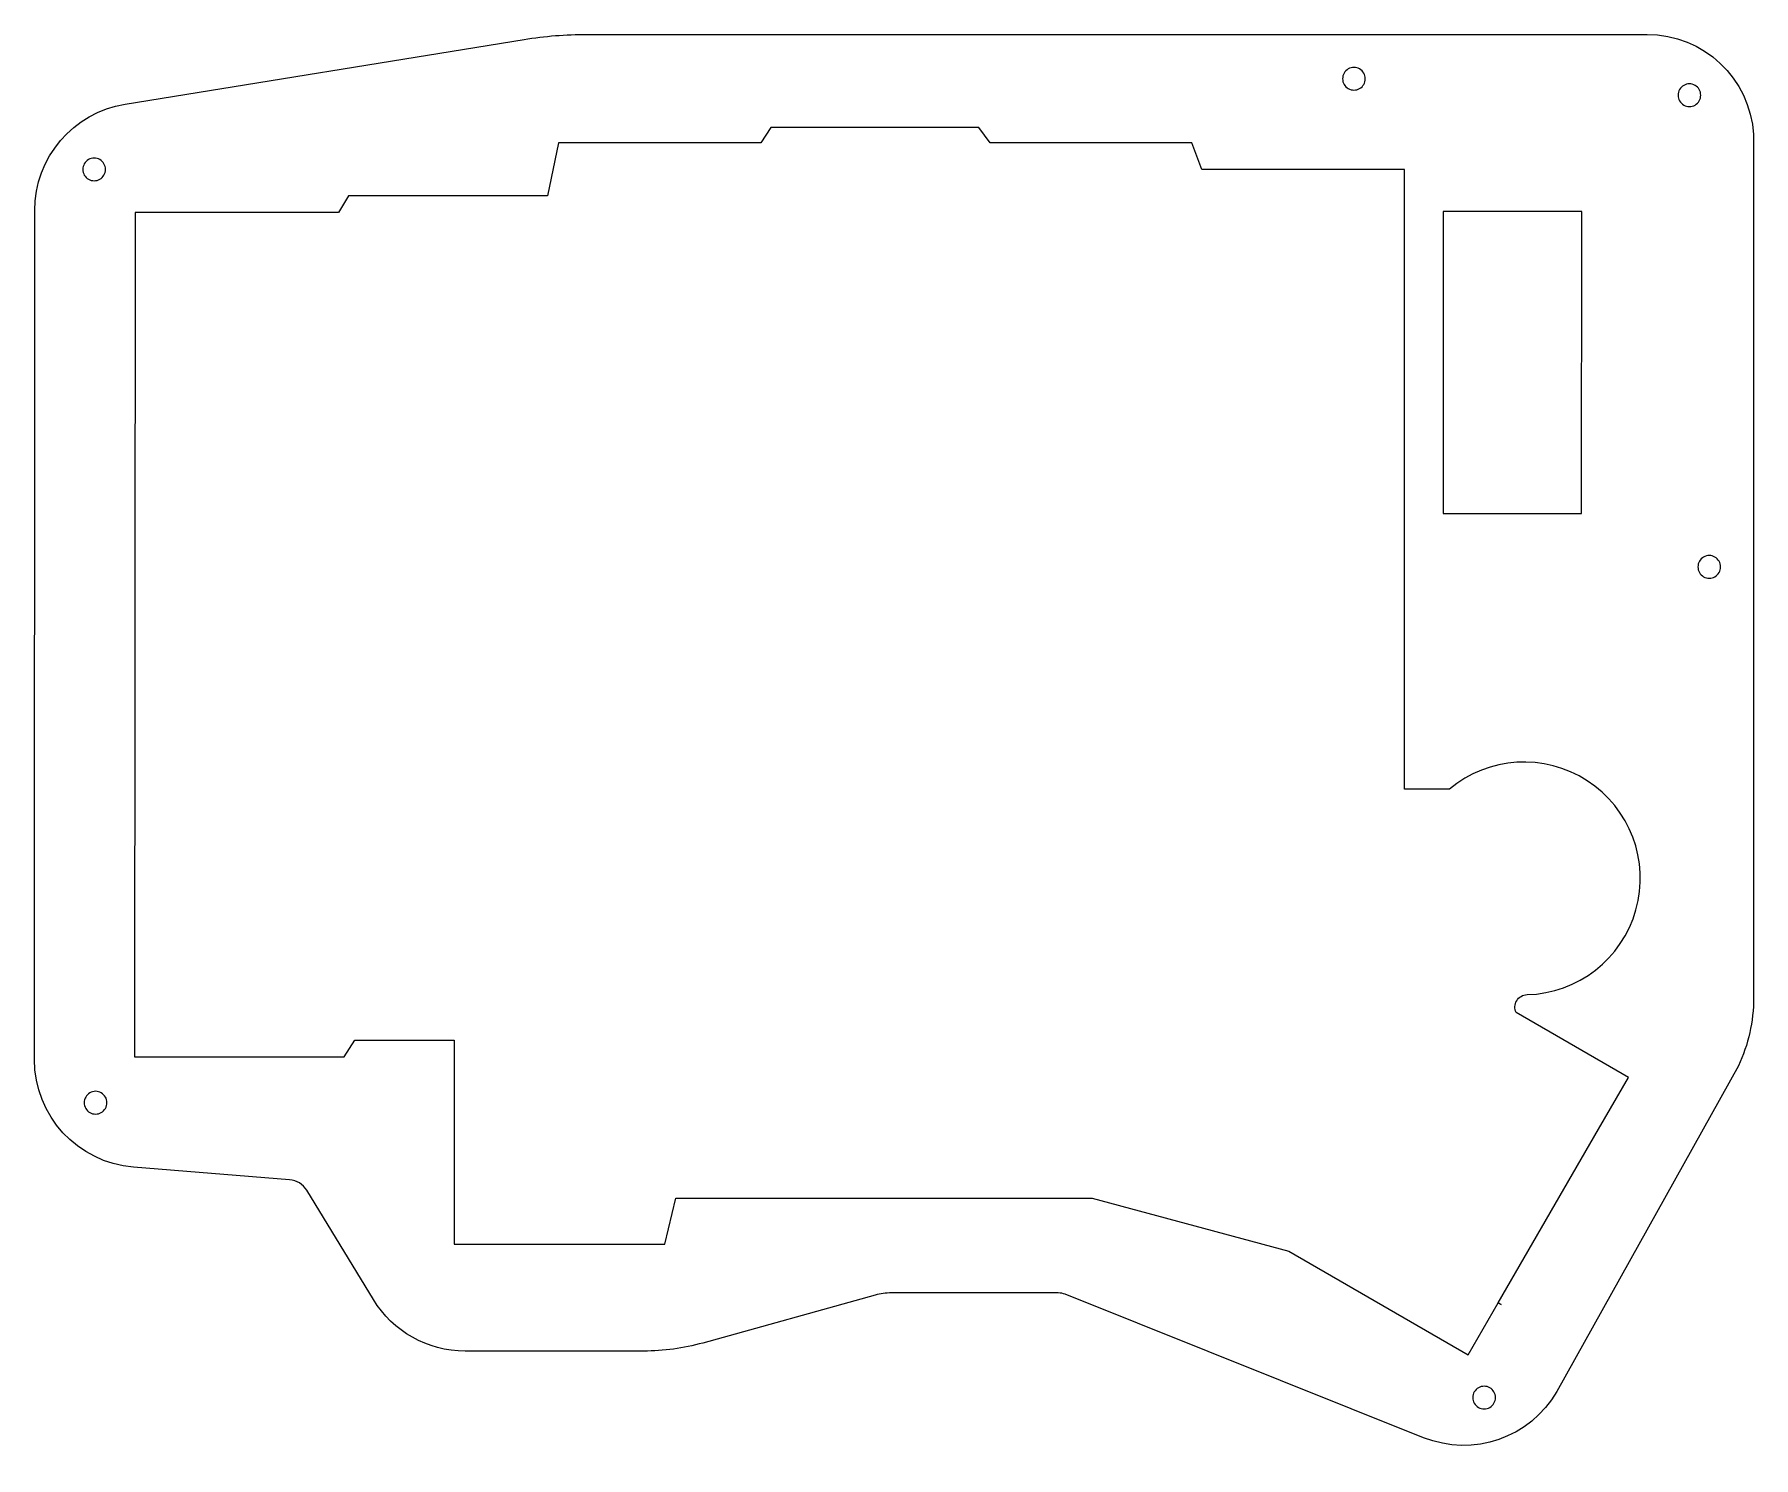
# Model space of a CAD drawing. Extents: x 5 to 160, y 4 to 132.
import ezdxf

# ---------------------------------------------------------------- set-up
doc = ezdxf.new("R2010")
doc.units = 0
doc.layers.add('Ebene_1', color=7, linetype='CONTINUOUS')

msp = doc.modelspace()

# ---------------------------------------------------------------- linework, layer by layer
at = {"layer": 'Ebene_1', "color": 5}
for points in [[(13.331686, 126.192598), (49.3312, 132.028403)], [(55.011231, 132.485811), (150.715399, 132.485811)], [(132.863506, 64.363763), (128.81465, 64.363763), (128.81465, 79.477471), (128.82346, 116.485931), (128.815893, 116.485931), (128.815893, 120.304282), (110.517004, 120.304282), (109.615745, 122.704576), (91.398019, 122.704576), (90.397711, 124.093987), (71.613715, 124.093987), (70.712459, 122.70461), (52.436644, 122.70461), (51.436325, 117.904022), (33.499046, 117.904022), (32.597788, 116.402883), (14.215674, 116.402883), (14.166772, 40.203394), (33.107368, 40.203394), (34.059427, 41.704532), (43.016524, 41.704532), (43.016524, 23.304821), (62.051305, 23.304821), (63.049084, 27.452631), (99.690426, 27.452631), (99.690426, 27.452631), (100.603795, 27.437285), (118.359377, 22.67821), (134.573305, 13.321429), (137.272326, 17.998404), (137.532162, 17.848465), (137.272363, 17.997928)], [(160.324867, 123.45204), (160.324867, 112.311123)], [(5.132294, 39.960552), (5.159557, 116.592232)], [(160.324867, 112.010581), (160.324867, 45.531816)], [(137.272363, 17.997928), (146.322564, 33.671594), (149.02236, 38.348227), (138.894776, 44.194816)], [(158.952662, 39.391731), (142.56879, 10.006631)], [(28.174618, 29.115983), (14.09023, 30.249084)], [(35.729356, 18.296827), (29.722503, 28.162532)], [(81.024603, 18.694891), (65.468787, 14.373701)], [(97.551024, 18.89526), (82.494701, 18.89526)], [(130.520367, 5.830935), (98.192007, 18.771726)], [(60.125128, 13.645172), (44.004182, 13.645172)]]:
    msp.add_lwpolyline(points, dxfattribs=at)
for points in [[(125.275735, 128.485821)], [(155.55597, 126.994876)], [(11.55102, 120.302469)], [(132.309229, 116.485931), (132.309229, 89.235997), (144.802722, 89.235997), (144.809204, 116.485931)], [(157.349873, 84.420246)], [(11.678159, 36.065458)], [(137.027262, 9.445981)]]:
    msp.add_lwpolyline(points, close=True, dxfattribs=at)
for points in [[(49.3312, 132.028403), (51.209226, 132.332846), (53.108689, 132.485808), (55.011231, 132.485811)], [(150.715399, 132.485811), (155.802014, 132.485811), (160.01102, 128.528964), (160.324867, 123.45204)], [(123.738026, 129.374109), (123.420783, 129.190847), (123.225477, 128.852193), (123.22574, 128.485821)], [(124.763449, 129.374109), (124.446206, 129.55737), (124.05527, 129.55737), (123.738026, 129.374109)], [(125.275735, 128.485821), (125.275998, 128.852193), (125.080692, 129.190847), (124.763449, 129.374109)], [(123.22574, 128.485821), (123.225477, 128.119449), (123.420783, 127.780795), (123.738026, 127.597533)], [(123.738026, 127.597533), (124.05527, 127.414272), (124.446206, 127.414272), (124.763449, 127.597533)], [(124.763449, 127.597533), (125.080692, 127.780795), (125.275998, 128.119449), (125.275735, 128.485821)], [(154.018262, 127.883164), (153.701018, 127.699902), (153.505713, 127.361248), (153.505976, 126.994876)], [(155.043684, 127.883164), (154.726441, 128.066426), (154.335505, 128.066426), (154.018262, 127.883164)], [(155.55597, 126.994876), (155.556234, 127.361248), (155.360928, 127.699902), (155.043684, 127.883164)], [(5.159557, 116.592232), (5.161132, 121.363242), (8.622155, 125.429146), (13.331686, 126.192598)], [(153.505976, 126.994876), (153.505713, 126.628505), (153.701018, 126.289851), (154.018262, 126.106589)], [(154.018262, 126.106589), (154.335505, 125.923327), (154.726441, 125.923327), (155.043684, 126.106589)], [(155.043684, 126.106589), (155.360928, 126.289851), (155.556234, 126.628505), (155.55597, 126.994876)], [(10.013524, 121.190143), (9.696389, 121.007045), (9.501025, 120.668666), (9.501025, 120.302469)], [(11.038521, 121.190143), (10.721386, 121.373241), (10.330659, 121.373241), (10.013524, 121.190143)], [(11.55102, 120.302469), (11.55102, 120.668666), (11.355657, 121.007045), (11.038521, 121.190143)], [(9.501025, 120.302469), (9.501025, 119.936273), (9.696389, 119.597894), (10.013524, 119.414796)], [(11.038521, 119.414796), (11.355657, 119.597894), (11.55102, 119.936273), (11.55102, 120.302469)], [(10.013524, 119.414796), (10.330659, 119.231697), (10.721386, 119.231697), (11.038521, 119.414796)], [(160.324867, 112.311123), (160.322357, 112.210958), (160.322357, 112.110746), (160.324867, 112.010581)], [(156.837587, 85.308534), (156.520343, 85.491796), (156.129407, 85.491796), (155.812164, 85.308534)], [(155.812164, 85.308534), (155.494921, 85.125272), (155.299615, 84.786618), (155.299878, 84.420246)], [(155.299878, 84.420246), (155.299615, 84.053875), (155.494921, 83.71522), (155.812164, 83.531959)], [(157.349873, 84.420246), (157.350136, 84.786618), (157.15483, 85.125272), (156.837587, 85.308534)], [(156.837587, 83.531959), (157.15483, 83.71522), (157.350136, 84.053875), (157.349873, 84.420246)], [(155.812164, 83.531959), (156.129407, 83.348697), (156.520343, 83.348697), (156.837587, 83.531959)], [(145.304205, 65.128412), (141.438151, 67.628613), (136.394274, 67.318598), (132.863506, 64.363763)], [(149.710147, 53.468936), (150.956576, 57.901068), (149.170259, 62.628211), (145.304205, 65.128412)], [(139.87279, 45.815041), (144.475323, 45.933658), (148.463718, 49.036805), (149.710147, 53.468936)], [(138.894776, 44.194816), (138.725067, 44.538334), (138.742188, 44.944668), (138.940193, 45.272692)], [(138.940193, 45.272692), (139.138198, 45.600717), (139.489765, 45.805169), (139.87279, 45.815041)], [(160.324867, 45.531816), (160.32815, 43.40872), (159.859444, 41.311442), (158.952662, 39.391731)], [(14.09023, 30.249084), (9.029376, 30.656472), (5.13049, 34.883327), (5.132294, 39.960552)], [(10.140512, 36.953566), (9.823301, 36.770352), (9.627978, 36.431778), (9.628164, 36.065458)], [(9.628164, 36.065458), (9.627978, 35.699138), (9.823301, 35.360564), (10.140512, 35.17735)], [(11.165811, 36.953566), (10.848599, 37.13678), (10.457724, 37.13678), (10.140512, 36.953566)], [(11.678159, 36.065458), (11.678345, 36.431778), (11.483022, 36.770352), (11.165811, 36.953566)], [(11.165811, 35.17735), (11.483022, 35.360564), (11.678345, 35.699138), (11.678159, 36.065458)], [(10.140512, 35.17735), (10.457724, 34.994136), (10.848599, 34.994136), (11.165811, 35.17735)], [(29.722503, 28.162532), (29.389146, 28.710036), (28.813559, 29.064581), (28.174618, 29.115983)], [(82.494701, 18.89526), (81.997861, 18.895275), (81.503316, 18.82787), (81.024603, 18.694891)], [(98.192007, 18.771726), (97.988157, 18.853329), (97.770601, 18.895258), (97.551024, 18.89526)], [(44.004182, 13.645172), (40.623388, 13.646361), (37.487534, 15.409166), (35.729356, 18.296827)], [(65.468787, 14.373701), (63.728727, 13.890238), (61.931103, 13.645159), (60.125128, 13.645172)], [(142.56879, 10.006631), (140.150911, 5.810961), (135.01606, 4.031344), (130.520367, 5.830935)], [(135.489764, 10.333655), (135.172628, 10.150557), (134.977264, 9.812177), (134.977264, 9.445981)], [(134.977264, 9.445981), (134.977264, 9.079784), (135.172628, 8.741404), (135.489764, 8.558306)], [(136.514762, 10.333655), (136.197627, 10.516754), (135.806899, 10.516754), (135.489764, 10.333655)], [(137.027262, 9.445981), (137.027262, 9.812177), (136.831898, 10.150557), (136.514762, 10.333655)], [(136.514762, 8.558306), (136.831898, 8.741404), (137.027262, 9.079784), (137.027262, 9.445981)], [(135.489764, 8.558306), (135.806899, 8.375207), (136.197627, 8.375207), (136.514762, 8.558306)]]:
    msp.add_open_spline(points, degree=3, dxfattribs=at)

doc.saveas('drawing.dxf')
